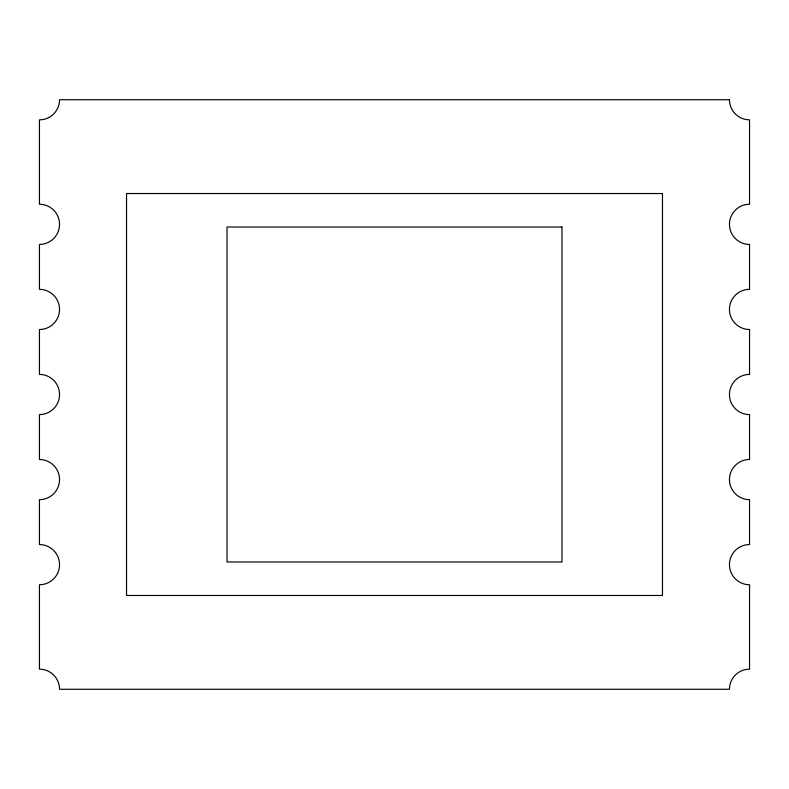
<?xml version="1.0" encoding="UTF-8"?>
<svg xmlns="http://www.w3.org/2000/svg" width="789" height="789" viewBox="0 0 789 789"><rect width="100%" height="100%" fill="white"/><g stroke="black" fill="none" stroke-linecap="round" stroke-linejoin="round"><path stroke-width="1.18" d="M729.45 99.739L59.55 99.739A20.1 20.1 0 0 1 39.45 119.839L39.45 204.243A20.1 20.1 0 0 1 59.55 224.342A20.1 20.1 0 0 1 39.45 244.442L39.45 289.326A20.1 20.1 0 0 1 59.55 309.426A20.1 20.1 0 0 1 39.45 329.516L39.45 374.4A20.1 20.1 0 0 1 59.55 394.5A20.1 20.1 0 0 1 39.45 414.6L39.45 459.484A20.1 20.1 0 0 1 59.55 479.574A20.1 20.1 0 0 1 39.45 499.674L39.45 544.558A20.1 20.1 0 0 1 59.55 564.658A20.1 20.1 0 0 1 39.45 584.757L39.45 669.161A20.1 20.1 0 0 1 59.55 689.261L729.45 689.261A20.1 20.1 0 0 1 749.55 669.161L749.55 584.757A20.1 20.1 0 0 1 729.45 564.658A20.1 20.1 0 0 1 749.55 544.558L749.55 499.674A20.1 20.1 0 0 1 729.45 479.574A20.1 20.1 0 0 1 749.55 459.484L749.55 414.6A20.1 20.1 0 0 1 729.45 394.5A20.1 20.1 0 0 1 749.55 374.4L749.55 329.516A20.1 20.1 0 0 1 729.45 309.426A20.1 20.1 0 0 1 749.55 289.326L749.55 244.442A20.1 20.1 0 0 1 729.45 224.342A20.1 20.1 0 0 1 749.55 204.243L749.55 119.839A20.1 20.1 0 0 1 729.45 99.739M662.464 193.532L126.536 193.532L126.536 595.468L662.464 595.468L662.464 193.532M561.975 227.025L227.025 227.025L227.025 561.975L561.975 561.975L561.975 227.025"/></g></svg>
